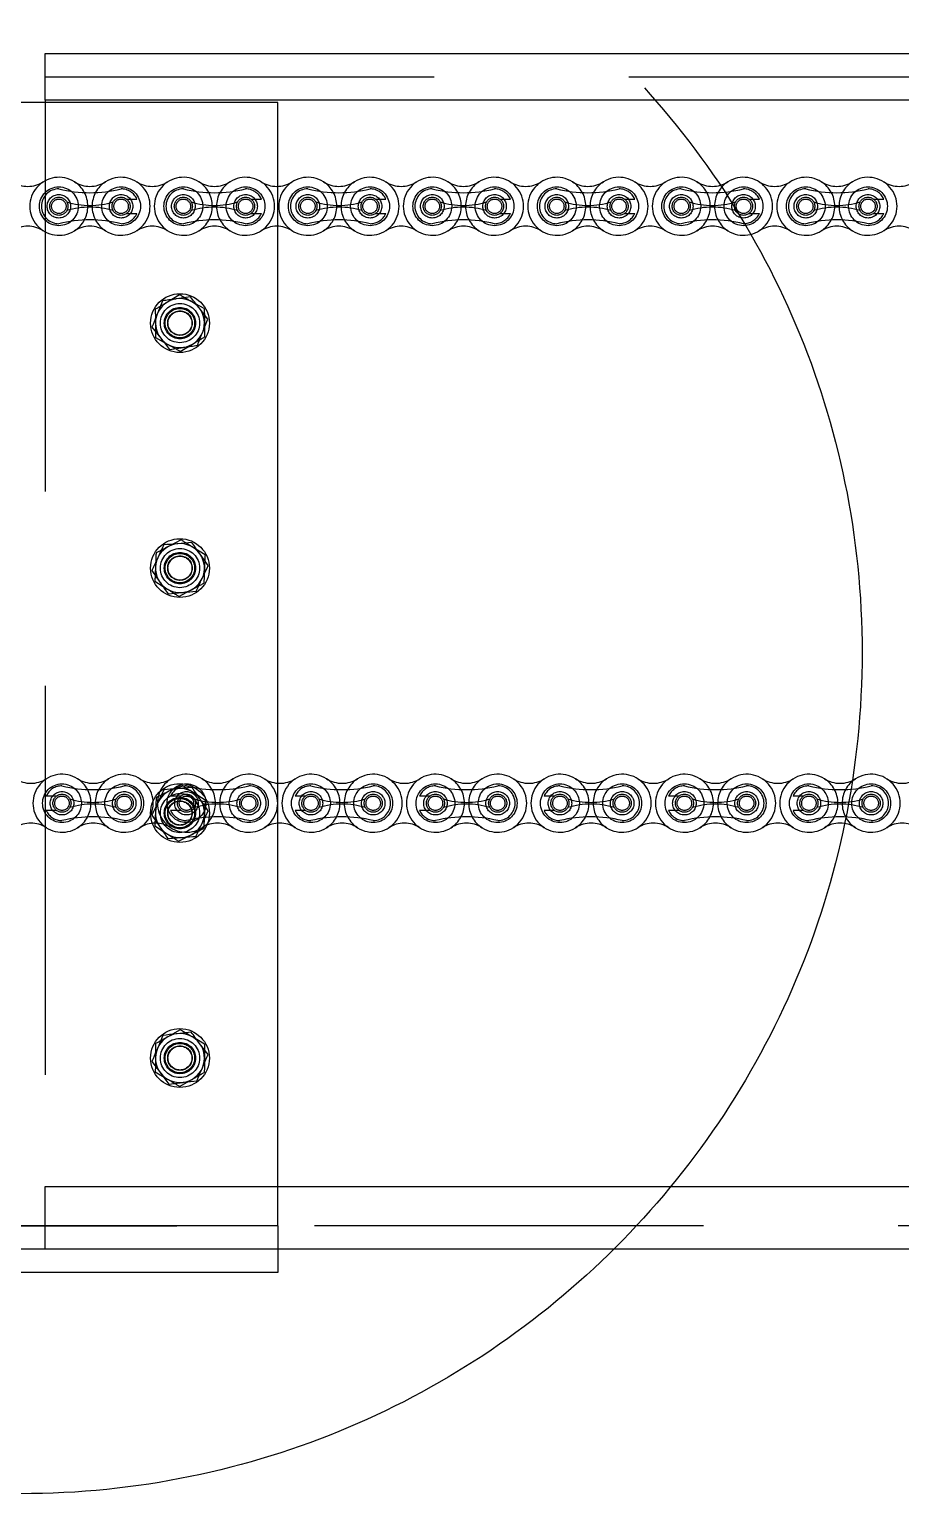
# Model space of a CAD drawing. Header units: metres. Extents: x 0 to 21025, y 0 to 14850.
# Drawn here: x 4207.3 to 4385.1, y 12992.8 to 13291.6 of the extents above; entities that cross this region are included whole.
import ezdxf

# ---------------------------------------------------------------- set-up
doc = ezdxf.new("R2010")
doc.units = ezdxf.units.M
doc.header["$LTSCALE"] = 25
doc.linetypes.add('HIDDEN2', pattern=[4.7625, 3.175, -1.5875])
doc.linetypes.add('PHANTOM', pattern=[63.5, 31.75, -6.35, 6.35, -6.35, 6.35, -6.35])
for name, color, linetype in [('SL4', 4, 'Continuous'), ('SRE', 2, 'PHANTOM'), ('ST1', 7, 'HIDDEN2')]:
    doc.layers.add(name, color=color, linetype=linetype)

msp = doc.modelspace()

# ---------------------------------------------------------------- linework, layer by layer
at = {"layer": 'SL4'}
for p, q in [((4210.539, 13277.156), (4210.539, 13286.681)), ((4210.539, 13286.681), (5535.514, 13286.681)), ((4258.039, 13276.681), (4158.039, 13276.681)), ((4210.539, 13277.156), (4210.539, 13276.681)), ((5535.514, 13277.156), (4210.539, 13277.156)), ((4258.039, 13047.444), (4258.039, 13276.681)), ((4240.182, 13237.042), (4237.325, 13236.63)), ((4243.753, 13232.506), (4241.968, 13234.774)), ((4232.325, 13230.856), (4234.111, 13228.588)), ((4235.896, 13226.32), (4238.753, 13226.732)), ((4240.471, 13186.918), (4237.595, 13186.661)), ((4243.79, 13182.194), (4242.13, 13184.556)), ((4232.288, 13181.169), (4233.948, 13178.807)), ((4235.608, 13176.445), (4238.483, 13176.701)), ((4240.522, 13136.894), (4237.644, 13136.666)), ((4243.795, 13132.138), (4242.158, 13134.516)), ((4232.284, 13131.225), (4233.92, 13128.847)), ((4235.557, 13126.469), (4238.435, 13126.697)), ((4240.307, 13086.991), (4237.441, 13086.645)), ((4243.771, 13082.372), (4242.039, 13084.681)), ((4232.307, 13080.991), (4234.039, 13078.681)), ((4235.771, 13076.372), (4238.637, 13076.717)), ((4258.039, 13055.444), (5488.014, 13055.444)), ((4258.039, 13047.444), (4158.039, 13047.444)), ((4258.039, 13047.444), (4258.039, 13037.919)), ((5488.014, 13042.681), (4258.039, 13042.681)), ((4258.039, 13037.919), (4158.039, 13037.919))]:
    msp.add_line(p, q, dxfattribs=at)
for centre, start, end in [((4238.039, 13231.681), 98.21321, 158.21321), ((4238.039, 13231.681), 38.21321, 98.21321), ((4238.039, 13231.681), 338.21321, 38.21321), ((4238.039, 13231.681), 158.21321, 218.21321), ((4238.039, 13231.681), 218.21321, 278.21321), ((4238.039, 13231.681), 278.21321, 338.21321), ((4238.039, 13181.681), 155.09256, 215.09256), ((4238.039, 13181.681), 95.09256, 155.09256), ((4238.039, 13181.681), 35.09256, 95.09256), ((4238.039, 13181.681), 335.09256, 35.09256), ((4238.039, 13181.681), 215.09256, 275.09256), ((4238.039, 13181.681), 275.09256, 335.09256), ((4238.039, 13131.681), 94.53519, 154.53519), ((4238.039, 13131.681), 34.53519, 94.53519), ((4238.039, 13131.681), 154.53519, 214.53519), ((4238.039, 13131.681), 334.53519, 34.53519), ((4238.039, 13131.681), 214.53519, 274.53519), ((4238.039, 13131.681), 274.53519, 334.53519), ((4238.039, 13081.681), 96.8699, 156.8699), ((4238.039, 13081.681), 36.8699, 96.8699), ((4238.039, 13081.681), 156.8699, 216.8699), ((4238.039, 13081.681), 336.8699, 36.8699), ((4238.039, 13081.681), 276.8699, 336.8699), ((4238.039, 13081.681), 216.8699, 276.8699)]:
    msp.add_arc(centre, 5, start, end, dxfattribs=at)
for points, knots in [([(4234.468, 13236.218), (4234.196, 13235.538), (4233.843, 13234.654), (4233.48, 13233.747), (4233.396, 13233.537)], [0, 0, 0, 0, 0.7681507, 1, 1, 1, 1]), ([(4237.325, 13236.63), (4237.257, 13236.62), (4236.292, 13236.481), (4235.347, 13236.344), (4234.468, 13236.218)], [0, 0, 0, 0, 0.07020058, 1, 1, 1, 1]), ([(4241.968, 13234.774), (4241.925, 13234.828), (4241.322, 13235.594), (4240.731, 13236.344), (4240.182, 13237.042)], [0, 0, 0, 0, 0.0702006, 1, 1, 1, 1]), ([(4233.396, 13233.537), (4233.11, 13232.821), (4232.747, 13231.913), (4232.398, 13231.041), (4232.325, 13230.856)], [0, 0, 0, 0, 0.7889992, 1, 1, 1, 1]), ([(4242.682, 13229.825), (4242.766, 13230.036), (4243.129, 13230.943), (4243.482, 13231.827), (4243.753, 13232.506)], [0, 0, 0, 0, 0.2318493, 1, 1, 1, 1]), ([(4234.111, 13228.588), (4234.153, 13228.534), (4234.756, 13227.769), (4235.347, 13227.018), (4235.896, 13226.32)], [0, 0, 0, 0, 0.0702006, 1, 1, 1, 1]), ([(4241.611, 13227.145), (4241.684, 13227.329), (4242.033, 13228.202), (4242.396, 13229.109), (4242.682, 13229.825)], [0, 0, 0, 0, 0.2110008, 1, 1, 1, 1]), ([(4238.753, 13226.732), (4238.821, 13226.742), (4239.786, 13226.882), (4240.731, 13227.018), (4241.611, 13227.145)], [0, 0, 0, 0, 0.0702006, 1, 1, 1, 1]), ([(4242.13, 13184.556), (4242.091, 13184.612), (4241.531, 13185.409), (4240.981, 13186.191), (4240.471, 13186.918)], [0, 0, 0, 0, 0.0702006, 1, 1, 1, 1]), ([(4233.504, 13183.787), (4233.179, 13183.088), (4232.768, 13182.201), (4232.372, 13181.349), (4232.288, 13181.169)], [0, 0, 0, 0, 0.7889992, 1, 1, 1, 1]), ([(4234.72, 13186.405), (4234.412, 13185.742), (4234.011, 13184.878), (4233.6, 13183.992), (4233.504, 13183.787)], [0, 0, 0, 0, 0.7681507, 1, 1, 1, 1]), ([(4237.595, 13186.661), (4237.527, 13186.655), (4236.556, 13186.569), (4235.605, 13186.484), (4234.72, 13186.405)], [0, 0, 0, 0, 0.0702006, 1, 1, 1, 1]), ([(4242.574, 13179.575), (4242.669, 13179.781), (4243.081, 13180.667), (4243.482, 13181.53), (4243.79, 13182.194)], [0, 0, 0, 0, 0.2318493, 1, 1, 1, 1]), ([(4233.948, 13178.807), (4233.987, 13178.751), (4234.548, 13177.953), (4235.097, 13177.171), (4235.608, 13176.445)], [0, 0, 0, 0, 0.0702006, 1, 1, 1, 1]), ([(4241.358, 13176.957), (4241.442, 13177.137), (4241.838, 13177.99), (4242.249, 13178.876), (4242.574, 13179.575)], [0, 0, 0, 0, 0.2110008, 1, 1, 1, 1]), ([(4238.483, 13176.701), (4238.551, 13176.707), (4239.522, 13176.794), (4240.474, 13176.878), (4241.358, 13176.957)], [0, 0, 0, 0, 0.0702006, 1, 1, 1, 1]), ([(4234.766, 13136.437), (4234.452, 13135.777), (4234.042, 13134.917), (4233.622, 13134.035), (4233.525, 13133.831)], [0, 0, 0, 0, 0.7681507, 1, 1, 1, 1]), ([(4237.644, 13136.666), (4237.576, 13136.66), (4236.604, 13136.583), (4235.652, 13136.508), (4234.766, 13136.437)], [0, 0, 0, 0, 0.07020058, 1, 1, 1, 1]), ([(4242.158, 13134.516), (4242.119, 13134.572), (4241.567, 13135.375), (4241.025, 13136.162), (4240.522, 13136.894)], [0, 0, 0, 0, 0.0702006, 1, 1, 1, 1]), ([(4233.525, 13133.831), (4233.193, 13133.135), (4232.773, 13132.252), (4232.369, 13131.404), (4232.284, 13131.225)], [0, 0, 0, 0, 0.7889992, 1, 1, 1, 1]), ([(4242.553, 13129.531), (4242.651, 13129.736), (4243.071, 13130.618), (4243.48, 13131.477), (4243.795, 13132.138)], [0, 0, 0, 0, 0.2318493, 1, 1, 1, 1]), ([(4233.92, 13128.847), (4233.959, 13128.79), (4234.512, 13127.987), (4235.053, 13127.2), (4235.557, 13126.469)], [0, 0, 0, 0, 0.0702006, 1, 1, 1, 1]), ([(4241.312, 13126.925), (4241.397, 13127.104), (4241.802, 13127.953), (4242.222, 13128.835), (4242.553, 13129.531)], [0, 0, 0, 0, 0.2110008, 1, 1, 1, 1]), ([(4238.435, 13126.697), (4238.503, 13126.702), (4239.474, 13126.779), (4240.427, 13126.855), (4241.312, 13126.925)], [0, 0, 0, 0, 0.0702006, 1, 1, 1, 1]), ([(4234.575, 13086.3), (4234.288, 13085.627), (4233.914, 13084.752), (4233.53, 13083.854), (4233.441, 13083.645)], [0, 0, 0, 0, 0.7681507, 1, 1, 1, 1]), ([(4237.441, 13086.645), (4237.373, 13086.637), (4236.405, 13086.521), (4235.457, 13086.406), (4234.575, 13086.3)], [0, 0, 0, 0, 0.0702006, 1, 1, 1, 1]), ([(4242.039, 13084.681), (4241.998, 13084.736), (4241.413, 13085.516), (4240.84, 13086.28), (4240.307, 13086.991)], [0, 0, 0, 0, 0.0702006, 1, 1, 1, 1]), ([(4233.441, 13083.645), (4233.138, 13082.936), (4232.754, 13082.037), (4232.385, 13081.173), (4232.307, 13080.991)], [0, 0, 0, 0, 0.7889992, 1, 1, 1, 1]), ([(4242.637, 13079.717), (4242.726, 13079.925), (4243.11, 13080.824), (4243.484, 13081.699), (4243.771, 13082.372)], [0, 0, 0, 0, 0.2318493, 1, 1, 1, 1]), ([(4241.503, 13077.062), (4241.581, 13077.245), (4241.95, 13078.109), (4242.334, 13079.008), (4242.637, 13079.717)], [0, 0, 0, 0, 0.21100076, 1, 1, 1, 1]), ([(4234.039, 13078.681), (4234.08, 13078.626), (4234.665, 13077.847), (4235.238, 13077.082), (4235.771, 13076.372)], [0, 0, 0, 0, 0.0702006, 1, 1, 1, 1]), ([(4238.637, 13076.717), (4238.705, 13076.725), (4239.673, 13076.842), (4240.621, 13076.956), (4241.503, 13077.062)], [0, 0, 0, 0, 0.0702006, 1, 1, 1, 1])]:
    msp.add_open_spline(points, degree=3, knots=knots, dxfattribs=at)
at = {"layer": 'SRE'}
msp.add_circle((4205.539, 13164.444), 171.679, dxfattribs=at)
at = {"layer": 'ST1'}
for p, q in [((4210.539, 13281.919), (5535.514, 13281.919)), ((5535.514, 13277.156), (4210.539, 13277.156)), ((4210.539, 13276.681), (4210.539, 13055.444)), ((4227.136, 13256.997), (4229.26, 13256.997)), ((4252.536, 13256.997), (4254.66, 13256.997)), ((4277.936, 13256.997), (4280.06, 13256.997)), ((4303.336, 13256.997), (4305.46, 13256.997)), ((4328.736, 13256.997), (4330.86, 13256.997)), ((4354.136, 13256.997), (4356.26, 13256.997)), ((4379.536, 13256.997), (4381.66, 13256.997)), ((4227.136, 13254.045), (4229.26, 13254.045)), ((4252.536, 13254.045), (4254.66, 13254.045)), ((4277.936, 13254.045), (4280.06, 13254.045)), ((4303.336, 13254.045), (4305.46, 13254.045)), ((4328.736, 13254.045), (4330.86, 13254.045)), ((4354.136, 13254.045), (4356.26, 13254.045)), ((4379.536, 13254.045), (4381.66, 13254.045)), ((4237.965, 13237.454), (4235.484, 13235.979)), ((4243.002, 13234.632), (4240.483, 13236.043)), ((4233.077, 13228.73), (4235.595, 13227.319)), ((4238.113, 13225.908), (4240.595, 13227.384)), ((4238.279, 13187.45), (4235.721, 13186.112)), ((4243.155, 13184.357), (4240.717, 13185.904)), ((4232.923, 13179.005), (4235.361, 13177.459)), ((4237.799, 13175.913), (4240.357, 13177.251)), ((4238.335, 13137.447), (4235.765, 13136.134)), ((4212.861, 13135.162), (4210.738, 13135.162)), ((4238.261, 13135.162), (4236.138, 13135.162)), ((4243.181, 13134.308), (4240.758, 13135.877)), ((4263.661, 13135.162), (4261.538, 13135.162)), ((4289.061, 13135.162), (4286.938, 13135.162)), ((4314.461, 13135.162), (4312.338, 13135.162)), ((4339.861, 13135.162), (4337.738, 13135.162)), ((4365.261, 13135.162), (4363.138, 13135.162)), ((4212.861, 13132.21), (4210.738, 13132.21)), ((4238.261, 13132.21), (4236.138, 13132.21)), ((4263.661, 13132.21), (4261.538, 13132.21)), ((4289.061, 13132.21), (4286.938, 13132.21)), ((4314.461, 13132.21), (4312.338, 13132.21)), ((4339.861, 13132.21), (4337.738, 13132.21)), ((4365.261, 13132.21), (4363.138, 13132.21)), ((4232.898, 13129.055), (4235.32, 13127.485)), ((4237.743, 13125.915), (4240.314, 13127.228)), ((4238.1, 13087.454), (4235.585, 13086.038)), ((4243.069, 13084.515), (4240.585, 13085.985)), ((4233.009, 13078.848), (4235.493, 13077.378)), ((4237.978, 13075.908), (4240.493, 13077.325)), ((4210.539, 13055.444), (5535.514, 13055.444)), ((4210.539, 13042.681), (4210.539, 13055.444)), ((4210.539, 13055.444), (4258.039, 13055.444)), ((4158.039, 13047.444), (4258.039, 13047.444)), ((4210.539, 13047.444), (4205.539, 13047.444)), ((5535.514, 13047.444), (4210.539, 13047.444)), ((4258.039, 13042.681), (4158.039, 13042.681))]:
    msp.add_line(p, q, dxfattribs=at)
for centre, radius in [((4213.329, 13255.521), 3.96), ((4226.029, 13255.521), 3.96), ((4238.729, 13255.521), 3.96), ((4251.429, 13255.521), 3.96), ((4264.129, 13255.521), 3.96), ((4276.829, 13255.521), 3.96), ((4289.529, 13255.521), 3.96), ((4302.229, 13255.521), 3.96), ((4314.929, 13255.521), 3.96), ((4327.629, 13255.521), 3.96), ((4340.329, 13255.521), 3.96), ((4353.029, 13255.521), 3.96), ((4365.729, 13255.521), 3.96), ((4378.429, 13255.521), 3.96), ((4213.329, 13255.521), 2.398), ((4213.329, 13255.521), 1.845), ((4213.329, 13255.521), 1.476), ((4226.029, 13255.521), 2.398), ((4226.029, 13255.521), 1.845), ((4226.029, 13255.521), 1.476), ((4238.729, 13255.521), 2.398), ((4238.729, 13255.521), 1.845), ((4238.729, 13255.521), 1.476), ((4251.429, 13255.521), 2.398), ((4251.429, 13255.521), 1.845), ((4251.429, 13255.521), 1.476), ((4264.129, 13255.521), 2.399), ((4264.129, 13255.521), 1.845), ((4264.129, 13255.521), 1.476), ((4276.829, 13255.521), 2.398), ((4276.829, 13255.521), 1.845), ((4276.829, 13255.521), 1.476), ((4289.529, 13255.521), 2.399), ((4289.529, 13255.521), 1.845), ((4289.529, 13255.521), 1.476), ((4302.229, 13255.521), 2.399), ((4302.229, 13255.521), 1.845), ((4302.229, 13255.521), 1.476), ((4314.929, 13255.521), 2.398), ((4314.929, 13255.521), 1.845), ((4314.929, 13255.521), 1.476), ((4327.629, 13255.521), 2.398), ((4327.629, 13255.521), 1.845), ((4327.629, 13255.521), 1.476), ((4340.329, 13255.521), 2.398), ((4340.329, 13255.521), 1.845), ((4340.329, 13255.521), 1.476), ((4353.029, 13255.521), 2.398), ((4353.029, 13255.521), 1.845), ((4353.029, 13255.521), 1.476), ((4365.729, 13255.521), 2.399), ((4365.729, 13255.521), 1.845), ((4365.729, 13255.521), 1.476), ((4378.429, 13255.521), 2.399), ((4378.429, 13255.521), 1.845), ((4378.429, 13255.521), 1.476), ((4238.039, 13231.681), 6), ((4238.039, 13231.681), 4), ((4238.039, 13231.681), 3.2), ((4238.039, 13231.681), 3), ((4238.039, 13231.681), 2.5), ((4238.039, 13231.681), 2.445), ((4238.039, 13181.681), 6), ((4238.039, 13181.681), 4), ((4238.039, 13181.681), 3.2), ((4238.039, 13181.681), 3), ((4238.039, 13181.681), 2.5), ((4238.039, 13181.681), 2.446), ((4213.968, 13133.686), 3.96), ((4213.968, 13133.686), 2.399), ((4226.668, 13133.686), 3.96), ((4226.668, 13133.686), 2.399), ((4238.039, 13131.681), 6), ((4239.368, 13133.686), 3.96), ((4239.368, 13133.686), 2.398), ((4252.068, 13133.686), 3.96), ((4252.068, 13133.686), 2.398), ((4264.768, 13133.686), 3.96), ((4264.768, 13133.686), 2.398), ((4277.468, 13133.686), 3.96), ((4277.468, 13133.686), 2.398), ((4290.168, 13133.686), 3.96), ((4290.168, 13133.686), 2.399), ((4302.868, 13133.686), 3.96), ((4302.868, 13133.686), 2.399), ((4315.568, 13133.686), 3.96), ((4315.568, 13133.686), 2.399), ((4328.268, 13133.686), 3.96), ((4328.268, 13133.686), 2.399), ((4340.968, 13133.686), 3.96), ((4340.968, 13133.686), 2.398), ((4353.668, 13133.686), 3.96), ((4353.668, 13133.686), 2.398), ((4366.368, 13133.686), 3.96), ((4366.368, 13133.686), 2.398), ((4379.068, 13133.686), 3.96), ((4379.068, 13133.686), 2.398), ((4213.968, 13133.686), 1.845), ((4213.968, 13133.686), 1.476), ((4226.668, 13133.686), 1.845), ((4226.668, 13133.686), 1.476), ((4238.039, 13131.681), 4), ((4238.039, 13131.681), 3.2), ((4238.039, 13131.681), 3), ((4238.039, 13131.681), 2.5), ((4238.039, 13131.681), 2.445), ((4239.368, 13133.686), 1.845), ((4239.368, 13133.686), 1.476), ((4252.068, 13133.686), 1.845), ((4252.068, 13133.686), 1.476), ((4264.768, 13133.686), 1.845), ((4264.768, 13133.686), 1.476), ((4277.468, 13133.686), 1.845), ((4277.468, 13133.686), 1.476), ((4290.168, 13133.686), 1.845), ((4290.168, 13133.686), 1.476), ((4302.868, 13133.686), 1.845), ((4302.868, 13133.686), 1.476), ((4315.568, 13133.686), 1.845), ((4315.568, 13133.686), 1.476), ((4328.268, 13133.686), 1.845), ((4328.268, 13133.686), 1.476), ((4340.968, 13133.686), 1.845), ((4340.968, 13133.686), 1.476), ((4353.668, 13133.686), 1.845), ((4353.668, 13133.686), 1.476), ((4366.368, 13133.686), 1.845), ((4366.368, 13133.686), 1.476), ((4379.068, 13133.686), 1.845), ((4379.068, 13133.686), 1.476), ((4238.039, 13081.681), 6), ((4238.039, 13081.681), 4), ((4238.039, 13081.681), 3.2), ((4238.039, 13081.681), 3), ((4238.039, 13081.681), 2.5), ((4238.039, 13081.681), 2.445)]:
    msp.add_circle(centre, radius, dxfattribs=at)
for centre, radius, start, end in [((4206.979, 13265.514), 5.92, 237.56669, 302.43331), ((4213.329, 13255.521), 5.92, 57.56669, 302.43331), ((4213.329, 13255.521), 3.552, 90, 270), ((4219.679, 13284.618), 26.322, 256.04015, 283.95985), ((4219.679, 13265.514), 5.92, 237.56669, 302.43331), ((4213.329, 13255.521), 5.92, 302.43324, 57.56676), ((4226.029, 13255.521), 5.92, 122.43324, 237.56676), ((4226.029, 13255.521), 5.92, 237.56669, 122.43331), ((4226.029, 13255.521), 3.552, 24.55336, 90), ((4232.379, 13265.514), 5.92, 237.56669, 302.43331), ((4238.729, 13255.521), 5.92, 57.56669, 302.43331), ((4238.729, 13255.521), 3.552, 90, 270), ((4245.079, 13284.618), 26.322, 256.04015, 283.95985), ((4245.079, 13265.514), 5.92, 237.56669, 302.43331), ((4238.729, 13255.521), 5.92, 302.43324, 57.56676), ((4251.429, 13255.521), 5.92, 122.43324, 237.56676), ((4251.429, 13255.521), 5.92, 237.56669, 122.43331), ((4251.429, 13255.521), 3.552, 24.55336, 90), ((4257.779, 13265.514), 5.92, 237.56669, 302.43331), ((4264.129, 13255.521), 5.92, 57.56669, 302.43331), ((4264.129, 13255.521), 3.552, 90, 270), ((4270.479, 13284.618), 26.322, 256.04015, 283.95985), ((4270.479, 13265.514), 5.92, 237.56669, 302.43331), ((4264.129, 13255.521), 5.92, 302.43324, 57.56676), ((4276.829, 13255.521), 5.92, 122.43324, 237.56676), ((4276.829, 13255.521), 5.92, 237.56669, 122.43331), ((4276.829, 13255.521), 3.552, 24.55336, 90), ((4283.179, 13265.514), 5.92, 237.56669, 302.43331), ((4289.529, 13255.521), 5.92, 57.56669, 302.43331), ((4289.529, 13255.521), 3.552, 90, 270), ((4295.879, 13284.618), 26.322, 256.04015, 283.95985), ((4295.879, 13265.514), 5.92, 237.56669, 302.43331), ((4289.529, 13255.521), 5.92, 302.43324, 57.56676), ((4302.229, 13255.521), 5.92, 122.43324, 237.56676), ((4302.229, 13255.521), 5.92, 237.56669, 122.43331), ((4302.229, 13255.521), 3.552, 24.55336, 90), ((4308.579, 13265.514), 5.92, 237.56669, 302.43331), ((4314.929, 13255.521), 5.92, 57.56669, 302.43331), ((4314.929, 13255.521), 3.552, 90, 270), ((4321.279, 13284.618), 26.322, 256.04015, 283.95985), ((4321.279, 13265.514), 5.92, 237.56669, 302.43331), ((4314.929, 13255.521), 5.92, 302.43324, 57.56676), ((4327.629, 13255.521), 5.92, 122.43324, 237.56676), ((4327.629, 13255.521), 5.92, 237.56669, 122.43331), ((4327.629, 13255.521), 3.552, 24.55336, 90), ((4333.979, 13265.514), 5.92, 237.56669, 302.43331), ((4340.329, 13255.521), 5.92, 57.56669, 302.43331), ((4340.329, 13255.521), 3.552, 90, 270), ((4346.679, 13284.618), 26.322, 256.04015, 283.95985), ((4346.679, 13265.514), 5.92, 237.56669, 302.43331), ((4340.329, 13255.521), 5.92, 302.43324, 57.56676), ((4353.029, 13255.521), 5.92, 122.43324, 237.56676), ((4353.029, 13255.521), 5.92, 237.56669, 122.43331), ((4353.029, 13255.521), 3.552, 24.55336, 90), ((4359.379, 13265.514), 5.92, 237.56669, 302.43331), ((4365.729, 13255.521), 5.92, 57.56669, 302.43331), ((4365.729, 13255.521), 3.552, 90, 270), ((4372.079, 13284.618), 26.322, 256.04015, 283.95985), ((4372.079, 13265.514), 5.92, 237.56669, 302.43331), ((4365.729, 13255.521), 5.92, 302.43324, 57.56676), ((4378.429, 13255.521), 5.92, 122.43324, 237.56676), ((4378.429, 13255.521), 5.92, 237.56669, 122.43331), ((4378.429, 13255.521), 3.552, 24.55336, 90), ((4384.779, 13265.514), 5.92, 237.56669, 302.43331), ((4219.679, 13271.874), 16.175, 252.993, 287.007), ((4245.079, 13271.874), 16.175, 252.993, 287.007), ((4270.479, 13271.874), 16.175, 252.993, 287.007), ((4295.879, 13271.874), 16.175, 252.993, 287.007), ((4321.279, 13271.874), 16.175, 252.993, 287.007), ((4346.679, 13271.874), 16.175, 252.993, 287.007), ((4372.079, 13271.874), 16.175, 252.993, 287.007), ((4219.679, 13226.424), 26.322, 76.04015, 103.95985), ((4219.679, 13239.169), 16.175, 72.993, 107.007), ((4226.029, 13255.521), 3.552, 270, 335.44664), ((4245.079, 13226.424), 26.322, 76.04015, 103.95985), ((4245.079, 13239.169), 16.175, 72.993, 107.007), ((4251.429, 13255.521), 3.552, 270, 335.44664), ((4270.479, 13226.424), 26.322, 76.04015, 103.95985), ((4270.479, 13239.169), 16.175, 72.993, 107.007), ((4276.829, 13255.521), 3.552, 270, 335.44664), ((4295.879, 13226.424), 26.322, 76.04015, 103.95985), ((4295.879, 13239.169), 16.175, 72.993, 107.007), ((4302.229, 13255.521), 3.552, 270, 335.44664), ((4321.279, 13226.424), 26.322, 76.04015, 103.95985), ((4321.279, 13239.169), 16.175, 72.993, 107.007), ((4327.629, 13255.521), 3.552, 270, 335.44664), ((4346.679, 13226.424), 26.322, 76.04015, 103.95985), ((4346.679, 13239.169), 16.175, 72.993, 107.007), ((4353.029, 13255.521), 3.552, 270, 335.44664), ((4372.079, 13226.424), 26.322, 76.04015, 103.95985), ((4372.079, 13239.169), 16.175, 72.993, 107.007), ((4378.429, 13255.521), 3.552, 270, 335.44664), ((4206.979, 13245.528), 5.92, 57.56669, 122.43331), ((4219.679, 13245.528), 5.92, 57.56669, 122.43331), ((4232.379, 13245.528), 5.92, 57.56669, 122.43331), ((4245.079, 13245.528), 5.92, 57.56669, 122.43331), ((4257.779, 13245.528), 5.92, 57.56669, 122.43331), ((4270.479, 13245.528), 5.92, 57.56669, 122.43331), ((4283.179, 13245.528), 5.92, 57.56669, 122.43331), ((4295.879, 13245.528), 5.92, 57.56669, 122.43331), ((4308.579, 13245.528), 5.92, 57.56669, 122.43331), ((4321.279, 13245.528), 5.92, 57.56669, 122.43331), ((4333.979, 13245.528), 5.92, 57.56669, 122.43331), ((4346.679, 13245.528), 5.92, 57.56669, 122.43331), ((4359.379, 13245.528), 5.92, 57.56669, 122.43331), ((4372.079, 13245.528), 5.92, 57.56669, 122.43331), ((4384.779, 13245.528), 5.92, 57.56669, 122.43331), ((4213.968, 13133.686), 5.92, 57.56669, 302.43331), ((4226.668, 13133.686), 5.92, 237.56669, 122.43331), ((4239.368, 13133.686), 5.92, 57.56669, 302.43331), ((4252.068, 13133.686), 5.92, 237.56669, 122.43331), ((4264.768, 13133.686), 5.92, 57.56669, 302.43331), ((4277.468, 13133.686), 5.92, 237.56669, 122.43331), ((4290.168, 13133.686), 5.92, 57.56669, 302.43331), ((4302.868, 13133.686), 5.92, 237.56669, 122.43331), ((4315.568, 13133.686), 5.92, 57.56669, 302.43331), ((4328.268, 13133.686), 5.92, 237.56669, 122.43331), ((4340.968, 13133.686), 5.92, 57.56669, 302.43331), ((4353.668, 13133.686), 5.92, 237.56669, 122.43331), ((4366.368, 13133.686), 5.92, 57.56669, 302.43331), ((4379.068, 13133.686), 5.92, 237.56669, 122.43331), ((4207.618, 13143.679), 5.92, 237.56669, 302.43331), ((4213.968, 13133.686), 3.552, 90, 155.44664), ((4220.318, 13162.783), 26.322, 256.04015, 283.95985), ((4220.318, 13143.679), 5.92, 237.56669, 302.43331), ((4213.968, 13133.686), 5.92, 302.43324, 57.56676), ((4226.668, 13133.686), 5.92, 122.43324, 237.56676), ((4226.668, 13133.686), 3.552, 270, 90), ((4233.018, 13143.679), 5.92, 237.56669, 302.43331), ((4239.368, 13133.686), 3.552, 90, 155.44664), ((4245.718, 13162.783), 26.322, 256.04015, 283.95985), ((4245.718, 13143.679), 5.92, 237.56669, 302.43331), ((4239.368, 13133.686), 5.92, 302.43328, 57.56676), ((4252.068, 13133.686), 5.92, 122.43324, 237.56676), ((4252.068, 13133.686), 3.552, 270, 90), ((4258.418, 13143.679), 5.92, 237.56669, 302.43331), ((4264.768, 13133.686), 3.552, 90, 155.44664), ((4271.118, 13162.783), 26.322, 256.04015, 283.95985), ((4271.118, 13143.679), 5.92, 237.56669, 302.43331), ((4264.768, 13133.686), 5.92, 302.43324, 57.56676), ((4277.468, 13133.686), 5.92, 122.43324, 237.56676), ((4277.468, 13133.686), 3.552, 270, 90), ((4283.818, 13143.679), 5.92, 237.56669, 302.43331), ((4290.168, 13133.686), 3.552, 90, 155.44664), ((4296.518, 13162.783), 26.322, 256.04015, 283.95985), ((4296.518, 13143.679), 5.92, 237.56669, 302.43331), ((4290.168, 13133.686), 5.92, 302.43324, 57.56676), ((4302.868, 13133.686), 5.92, 122.43324, 237.56676), ((4302.868, 13133.686), 3.552, 270, 90), ((4309.218, 13143.679), 5.92, 237.56669, 302.43331), ((4315.568, 13133.686), 3.552, 90, 155.44664), ((4321.918, 13162.783), 26.322, 256.04015, 283.95985), ((4321.918, 13143.679), 5.92, 237.56669, 302.43331), ((4315.568, 13133.686), 5.92, 302.43324, 57.56676), ((4328.268, 13133.686), 5.92, 122.43324, 237.56676), ((4328.268, 13133.686), 3.552, 270, 90), ((4334.618, 13143.679), 5.92, 237.56669, 302.43331), ((4340.968, 13133.686), 3.552, 90, 155.44664), ((4347.318, 13162.783), 26.322, 256.04015, 283.95985), ((4347.318, 13143.679), 5.92, 237.56669, 302.43331), ((4340.968, 13133.686), 5.92, 302.43324, 57.56676), ((4353.668, 13133.686), 5.92, 122.43324, 237.56676), ((4353.668, 13133.686), 3.552, 270, 90), ((4360.018, 13143.679), 5.92, 237.56669, 302.43331), ((4366.368, 13133.686), 3.552, 90, 155.44664), ((4372.718, 13162.783), 26.322, 256.04015, 283.95985), ((4372.718, 13143.679), 5.92, 237.56669, 302.43331), ((4366.368, 13133.686), 5.92, 302.43324, 57.56676), ((4379.068, 13133.686), 5.92, 122.43324, 237.56676), ((4379.068, 13133.686), 3.552, 270, 90), ((4385.418, 13143.679), 5.92, 237.56669, 302.43331), ((4220.318, 13150.039), 16.175, 252.993, 287.007), ((4220.318, 13117.334), 16.175, 72.993, 107.007), ((4245.718, 13150.039), 16.175, 252.993, 287.007), ((4245.718, 13117.334), 16.175, 72.993, 107.007), ((4271.118, 13150.039), 16.175, 252.993, 287.007), ((4271.118, 13117.334), 16.175, 72.993, 107.007), ((4296.518, 13150.039), 16.175, 252.993, 287.007), ((4296.518, 13117.334), 16.175, 72.993, 107.007), ((4321.918, 13150.039), 16.175, 252.993, 287.007), ((4321.918, 13117.334), 16.175, 72.993, 107.007), ((4347.318, 13150.039), 16.175, 252.993, 287.007), ((4347.318, 13117.334), 16.175, 72.993, 107.007), ((4372.718, 13150.039), 16.175, 252.993, 287.007), ((4372.718, 13117.334), 16.175, 72.993, 107.007), ((4213.968, 13133.686), 3.552, 204.55336, 270), ((4220.318, 13104.589), 26.322, 76.04015, 103.95985), ((4239.368, 13133.686), 3.552, 204.55336, 270), ((4245.718, 13104.589), 26.322, 76.04015, 103.95985), ((4264.768, 13133.686), 3.552, 204.55336, 270), ((4271.118, 13104.589), 26.322, 76.04015, 103.95985), ((4290.168, 13133.686), 3.552, 204.55336, 270), ((4296.518, 13104.589), 26.322, 76.04015, 103.95985), ((4315.568, 13133.686), 3.552, 204.55336, 270), ((4321.918, 13104.589), 26.322, 76.04015, 103.95985), ((4340.968, 13133.686), 3.552, 204.55336, 270), ((4347.318, 13104.589), 26.322, 76.04015, 103.95985), ((4366.368, 13133.686), 3.552, 204.55336, 270), ((4372.718, 13104.589), 26.322, 76.04015, 103.95985), ((4207.618, 13123.693), 5.92, 57.56669, 122.43331), ((4220.318, 13123.693), 5.92, 57.56669, 122.43331), ((4233.018, 13123.693), 5.92, 57.56669, 122.43331), ((4245.718, 13123.693), 5.92, 57.56669, 122.43331), ((4258.418, 13123.693), 5.92, 57.56669, 122.43331), ((4271.118, 13123.693), 5.92, 57.56669, 122.43331), ((4283.818, 13123.693), 5.92, 57.56669, 122.43331), ((4296.518, 13123.693), 5.92, 57.56669, 122.43331), ((4309.218, 13123.693), 5.92, 57.56669, 122.43331), ((4321.918, 13123.693), 5.92, 57.56669, 122.43331), ((4334.618, 13123.693), 5.92, 57.56669, 122.43331), ((4347.318, 13123.693), 5.92, 57.56669, 122.43331), ((4360.018, 13123.693), 5.92, 57.56669, 122.43331), ((4372.718, 13123.693), 5.92, 57.56669, 122.43331), ((4385.418, 13123.693), 5.92, 57.56669, 122.43331)]:
    msp.add_arc(centre, radius, start, end, dxfattribs=at)
for points, knots in [([(4235.484, 13235.979), (4235.425, 13235.944), (4234.587, 13235.446), (4233.766, 13234.957), (4233.002, 13234.503)], [0, 0, 0, 0, 0.0702006, 1, 1, 1, 1]), ([(4240.483, 13236.043), (4240.424, 13236.077), (4239.573, 13236.553), (4238.74, 13237.02), (4237.965, 13237.454)], [0, 0, 0, 0, 0.0702006, 1, 1, 1, 1]), ([(4243.002, 13234.632), (4243.005, 13234.39), (4243.017, 13233.449), (4243.029, 13232.471), (4243.039, 13231.745)], [0, 0, 0, 0, 0.25755135, 1, 1, 1, 1]), ([(4233.002, 13234.503), (4233.006, 13234.261), (4233.018, 13233.32), (4233.03, 13232.343), (4233.04, 13231.617)], [0, 0, 0, 0, 0.2575513, 1, 1, 1, 1]), ([(4233.04, 13231.617), (4233.043, 13231.355), (4233.055, 13230.377), (4233.068, 13229.426), (4233.077, 13228.73)], [0, 0, 0, 0, 0.2686336, 1, 1, 1, 1]), ([(4243.039, 13231.745), (4243.042, 13231.483), (4243.055, 13230.506), (4243.067, 13229.555), (4243.076, 13228.859)], [0, 0, 0, 0, 0.2686336, 1, 1, 1, 1]), ([(4240.595, 13227.384), (4240.653, 13227.419), (4241.491, 13227.917), (4242.312, 13228.405), (4243.076, 13228.859)], [0, 0, 0, 0, 0.0702006, 1, 1, 1, 1]), ([(4235.595, 13227.319), (4235.655, 13227.286), (4236.505, 13226.809), (4237.338, 13226.342), (4238.113, 13225.908)], [0, 0, 0, 0, 0.0702006, 1, 1, 1, 1]), ([(4240.717, 13185.904), (4240.659, 13185.94), (4239.836, 13186.462), (4239.029, 13186.974), (4238.279, 13187.45)], [0, 0, 0, 0, 0.0702006, 1, 1, 1, 1]), ([(4233.164, 13184.773), (4233.154, 13184.531), (4233.114, 13183.591), (4233.074, 13182.614), (4233.043, 13181.889)], [0, 0, 0, 0, 0.25755135, 1, 1, 1, 1]), ([(4235.721, 13186.112), (4235.661, 13186.08), (4234.797, 13185.628), (4233.951, 13185.185), (4233.164, 13184.773)], [0, 0, 0, 0, 0.0702006, 1, 1, 1, 1]), ([(4243.155, 13184.357), (4243.145, 13184.115), (4243.106, 13183.175), (4243.065, 13182.198), (4243.035, 13181.473)], [0, 0, 0, 0, 0.2575513, 1, 1, 1, 1]), ([(4233.043, 13181.889), (4233.033, 13181.627), (4232.992, 13180.651), (4232.952, 13179.7), (4232.923, 13179.005)], [0, 0, 0, 0, 0.2686336, 1, 1, 1, 1]), ([(4243.035, 13181.473), (4243.024, 13181.211), (4242.983, 13180.235), (4242.944, 13179.284), (4242.915, 13178.589)], [0, 0, 0, 0, 0.2686336, 1, 1, 1, 1]), ([(4240.357, 13177.251), (4240.417, 13177.283), (4241.281, 13177.734), (4242.128, 13178.177), (4242.915, 13178.589)], [0, 0, 0, 0, 0.0702006, 1, 1, 1, 1]), ([(4235.361, 13177.459), (4235.419, 13177.422), (4236.242, 13176.9), (4237.049, 13176.388), (4237.799, 13175.913)], [0, 0, 0, 0, 0.0702006, 1, 1, 1, 1]), ([(4235.765, 13136.134), (4235.704, 13136.103), (4234.836, 13135.659), (4233.985, 13135.225), (4233.194, 13134.821)], [0, 0, 0, 0, 0.0702006, 1, 1, 1, 1]), ([(4240.758, 13135.877), (4240.701, 13135.915), (4239.883, 13136.445), (4239.081, 13136.964), (4238.335, 13137.447)], [0, 0, 0, 0, 0.0702006, 1, 1, 1, 1]), ([(4233.194, 13134.821), (4233.181, 13134.579), (4233.133, 13133.639), (4233.083, 13132.663), (4233.046, 13131.938)], [0, 0, 0, 0, 0.2575513, 1, 1, 1, 1]), ([(4243.181, 13134.308), (4243.168, 13134.065), (4243.12, 13133.126), (4243.07, 13132.149), (4243.033, 13131.425)], [0, 0, 0, 0, 0.2575513, 1, 1, 1, 1]), ([(4233.046, 13131.938), (4233.032, 13131.676), (4232.982, 13130.7), (4232.933, 13129.75), (4232.898, 13129.055)], [0, 0, 0, 0, 0.2686336, 1, 1, 1, 1]), ([(4243.033, 13131.425), (4243.019, 13131.162), (4242.969, 13130.187), (4242.92, 13129.236), (4242.884, 13128.542)], [0, 0, 0, 0, 0.2686336, 1, 1, 1, 1]), ([(4235.32, 13127.485), (4235.378, 13127.448), (4236.196, 13126.918), (4236.997, 13126.398), (4237.743, 13125.915)], [0, 0, 0, 0, 0.0702006, 1, 1, 1, 1]), ([(4240.314, 13127.228), (4240.375, 13127.26), (4241.243, 13127.703), (4242.093, 13128.138), (4242.884, 13128.542)], [0, 0, 0, 0, 0.07020058, 1, 1, 1, 1]), ([(4235.585, 13086.038), (4235.526, 13086.004), (4234.676, 13085.526), (4233.844, 13085.057), (4233.07, 13084.621)], [0, 0, 0, 0, 0.0702006, 1, 1, 1, 1]), ([(4240.585, 13085.985), (4240.526, 13086.019), (4239.687, 13086.516), (4238.865, 13087.002), (4238.1, 13087.454)], [0, 0, 0, 0, 0.0702006, 1, 1, 1, 1]), ([(4233.07, 13084.621), (4233.067, 13084.378), (4233.057, 13083.438), (4233.047, 13082.46), (4233.039, 13081.734)], [0, 0, 0, 0, 0.2575513, 1, 1, 1, 1]), ([(4243.069, 13084.515), (4243.067, 13084.272), (4243.057, 13083.332), (4243.047, 13082.354), (4243.039, 13081.628)], [0, 0, 0, 0, 0.2575513, 1, 1, 1, 1]), ([(4233.039, 13081.734), (4233.037, 13081.472), (4233.026, 13080.495), (4233.016, 13079.543), (4233.009, 13078.848)], [0, 0, 0, 0, 0.2686336, 1, 1, 1, 1]), ([(4243.039, 13081.628), (4243.036, 13081.366), (4243.026, 13080.389), (4243.016, 13079.437), (4243.008, 13078.742)], [0, 0, 0, 0, 0.2686336, 1, 1, 1, 1]), ([(4235.493, 13077.378), (4235.552, 13077.343), (4236.391, 13076.847), (4237.213, 13076.36), (4237.978, 13075.908)], [0, 0, 0, 0, 0.0702006, 1, 1, 1, 1]), ([(4240.493, 13077.325), (4240.553, 13077.358), (4241.402, 13077.837), (4242.234, 13078.306), (4243.008, 13078.742)], [0, 0, 0, 0, 0.07020058, 1, 1, 1, 1])]:
    msp.add_open_spline(points, degree=3, knots=knots, dxfattribs=at)

doc.saveas('drawing.dxf')
